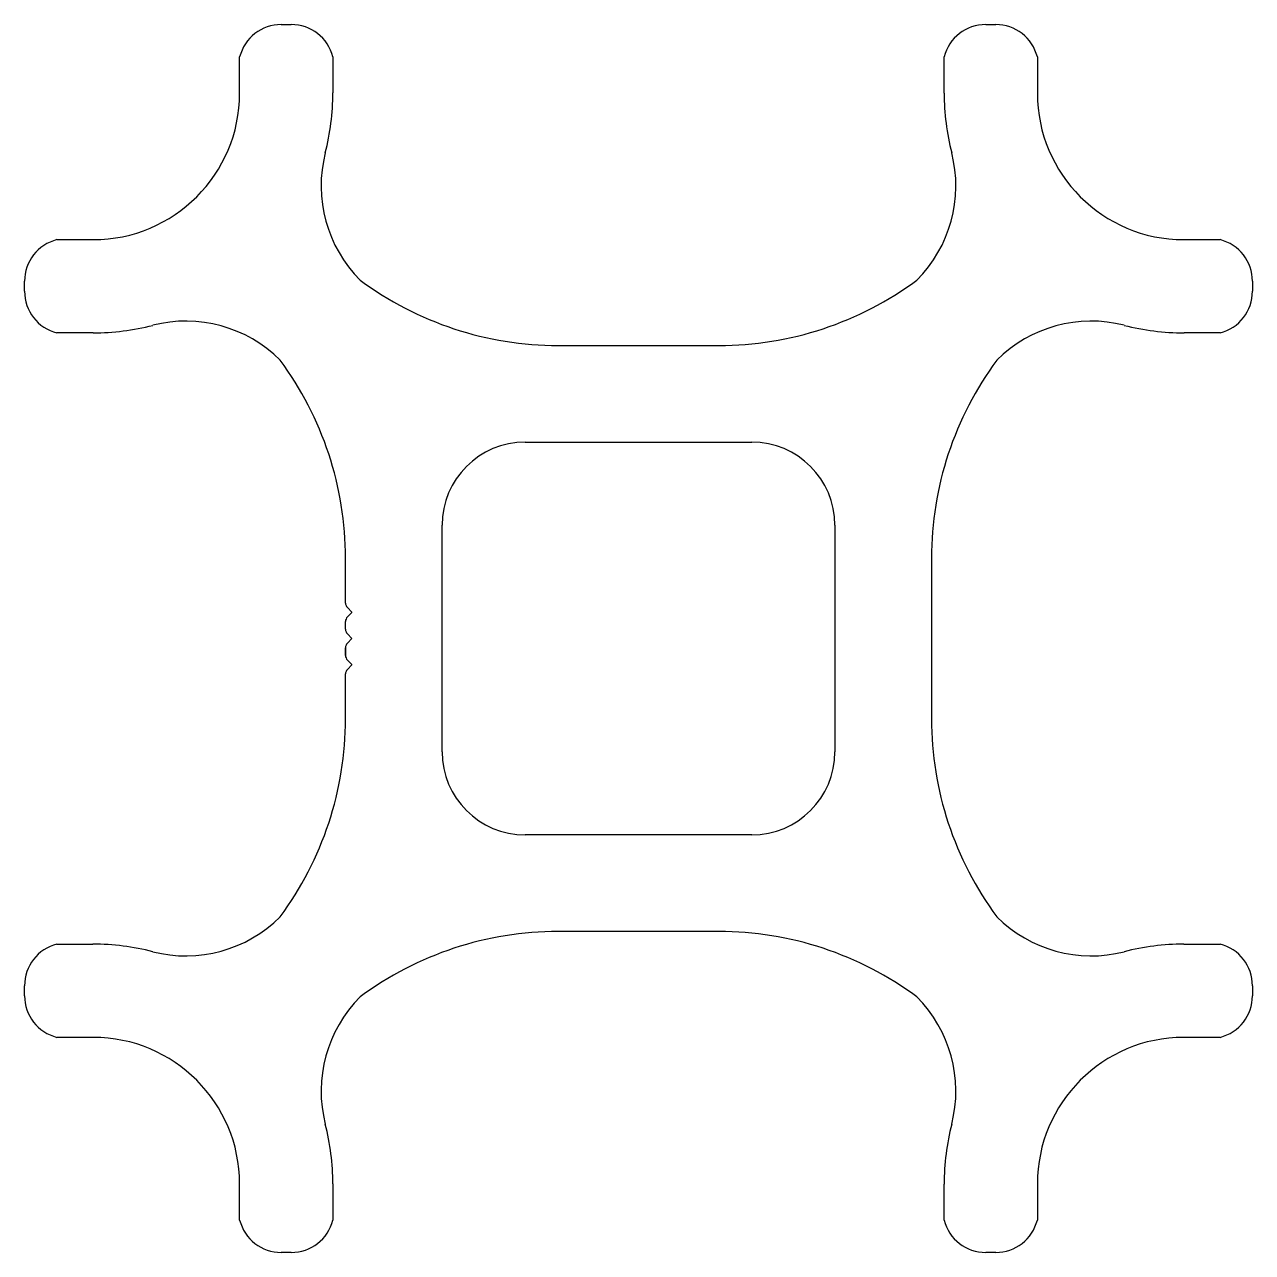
# Model space of a CAD drawing. Header units: inches. Extents: x -22.9 to 24, y -0.2 to 46.6.
import ezdxf

# ---------------------------------------------------------------- set-up
doc = ezdxf.new("R2010")
doc.units = ezdxf.units.IN
doc.header["$MEASUREMENT"] = 0
doc.layers.add('INSERT', color=7, linetype='Continuous')

msp = doc.modelspace()

# ---------------------------------------------------------------- linework, layer by layer
at = {"color": 7, "linetype": 'ByBlock'}
for p, q in [((-13.076, 46.65), (-12.695, 46.65)), ((13.797, 46.65), (14.178, 46.65)), ((-14.664, 44.033), (-14.664, 45.416)), ((-11.108, 45.416), (-11.108, 44.04)), ((12.21, 44.033), (12.21, 45.416)), ((15.766, 45.416), (15.766, 44.033)), ((-21.634, 38.445), (-20.252, 38.445)), ((21.354, 38.445), (22.736, 38.445)), ((-22.868, 36.477), (-22.868, 36.858)), ((23.97, 36.858), (23.97, 36.477)), ((-20.252, 34.889), (-21.634, 34.889)), ((22.736, 34.889), (21.361, 34.889)), ((-2.507, 34.407), (3.609, 34.407)), ((-10.625, 24.584), (-10.625, 26.289)), ((11.727, 26.289), (11.727, 20.173)), ((-10.625, 24.584), (-10.625, 24.584)), ((-10.625, 24.584), (-10.625, 24.584)), ((-10.625, 24.584), (-10.625, 24.584)), ((-10.625, 24.584), (-10.625, 24.584)), ((-10.381, 24.237), (-10.552, 24.408)), ((-10.552, 24.054), (-10.381, 24.225)), ((-10.625, 23.584), (-10.625, 23.877)), ((-10.381, 23.237), (-10.552, 23.408)), ((-10.552, 23.054), (-10.381, 23.225)), ((-10.625, 22.584), (-10.625, 22.877)), ((-10.625, 22.877), (-10.625, 22.584)), ((-10.625, 22.584), (-10.625, 22.877)), ((-10.625, 22.877), (-10.625, 22.584)), ((-10.625, 22.584), (-10.625, 22.877)), ((-10.625, 22.877), (-10.625, 22.877)), ((-10.381, 22.237), (-10.552, 22.408)), ((-10.552, 22.054), (-10.381, 22.225)), ((-10.625, 20.173), (-10.625, 21.877)), ((-10.625, 21.877), (-10.625, 21.877)), ((-10.625, 21.877), (-10.625, 21.877)), ((3.609, 12.055), (-2.507, 12.055)), ((-21.634, 11.572), (-20.258, 11.572)), ((21.354, 11.572), (22.736, 11.572)), ((-22.868, 9.604), (-22.868, 9.985)), ((23.97, 9.985), (23.97, 9.604)), ((-20.252, 8.016), (-21.634, 8.016)), ((22.736, 8.016), (21.354, 8.016)), ((-14.664, 1.046), (-14.664, 2.428)), ((-11.108, 2.428), (-11.108, 1.046)), ((12.21, 1.046), (12.21, 2.421)), ((15.766, 2.428), (15.766, 1.046)), ((-12.695, -0.188), (-13.076, -0.188)), ((14.178, -0.188), (13.797, -0.188))]:
    msp.add_line(p, q, dxfattribs=at)
for centre, radius, start, end in [((-13.076, 45.011), 1.638, 90, 165.6946), ((-12.695, 45.011), 1.638, 14.3054, 90), ((13.797, 45.011), 1.638, 90, 165.6946), ((14.178, 45.011), 1.638, 14.3054, 90), ((-20.252, 44.033), 5.588, 270, 360), ((-20.252, 44.033), 9.144, 345.5925, 0.0434), ((21.354, 44.033), 9.144, 180, 194.4075), ((21.354, 44.033), 5.588, 180, 270), ((-6.475, 40.494), 5.08, 165.5925, 225), ((7.577, 40.494), 5.08, 315, 14.4075), ((-21.229, 36.858), 1.638, 104.3054, 180), ((22.332, 36.858), 1.638, 360, 75.6946), ((-2.507, 47.107), 12.7, 233.4673, 270), ((3.609, 47.107), 12.7, 270, 306.5327), ((-21.229, 36.477), 1.638, 180, 255.6946), ((22.332, 36.477), 1.638, 284.3054, 360), ((-20.252, 44.033), 9.144, 270, 284.4075), ((-16.712, 30.257), 5.08, 45, 104.4075), ((17.815, 30.257), 5.08, 75.5925, 135), ((21.354, 44.033), 9.144, 255.5925, 270.0434), ((-23.325, 26.289), 12.7, 360, 36.5327), ((24.427, 26.289), 12.7, 143.4673, 180), ((-10.375, 24.584), 0.25, 180, 225), ((-10.375, 23.877), 0.25, 135, 180), ((-10.386, 24.231), 0.008, 315, 45), ((-10.375, 23.584), 0.25, 180, 225), ((-10.375, 22.877), 0.25, 135, 180), ((-10.386, 23.231), 0.008, 315, 45), ((-10.375, 22.584), 0.25, 180, 225), ((-10.375, 21.877), 0.25, 135, 180), ((-10.386, 22.231), 0.008, 315, 45), ((-23.325, 20.173), 12.7, 323.4673, 0), ((24.427, 20.173), 12.7, 180, 216.5327), ((-16.712, 16.205), 5.08, 255.5925, 315), ((17.815, 16.205), 5.08, 225, 284.4075), ((-2.507, -0.645), 12.7, 90, 126.5327), ((3.609, -0.645), 12.7, 53.4673, 90), ((-21.229, 9.985), 1.638, 104.3054, 180), ((-20.252, 2.428), 9.144, 75.5925, 90.0434), ((21.354, 2.428), 9.144, 90, 104.4075), ((22.332, 9.985), 1.638, 0, 75.6946), ((-21.229, 9.604), 1.638, 180, 255.6946), ((-6.475, 5.967), 5.08, 135, 194.4075), ((7.577, 5.967), 5.08, 345.5925, 45), ((22.332, 9.604), 1.638, 284.3054, 0), ((-20.252, 2.428), 5.588, 0, 90), ((21.354, 2.428), 5.588, 90, 180), ((-20.252, 2.428), 9.144, 0, 14.4075), ((21.354, 2.428), 9.144, 165.5925, 180.0434), ((-13.076, 1.45), 1.638, 194.3054, 270), ((-12.695, 1.45), 1.638, 270, 345.6946), ((13.797, 1.45), 1.638, 194.3054, 270), ((14.178, 1.45), 1.638, 270, 345.6946)]:
    msp.add_arc(centre, radius, start, end, dxfattribs=at)
at = {"layer": 'INSERT', "color": 7}
for p, q in [((-3.767, 30.724), (4.869, 30.724)), ((-6.942, 18.913), (-6.942, 27.549)), ((8.044, 27.549), (8.044, 18.913)), ((4.869, 15.738), (-3.767, 15.738))]:
    msp.add_line(p, q, dxfattribs=at)
for centre, start, end in [((-3.767, 27.549), 90, 180), ((4.869, 27.549), 0, 90), ((-3.767, 18.913), 180, 270), ((4.869, 18.913), 270, 360)]:
    msp.add_arc(centre, 3.175, start, end, dxfattribs=at)

doc.saveas('drawing.dxf')
